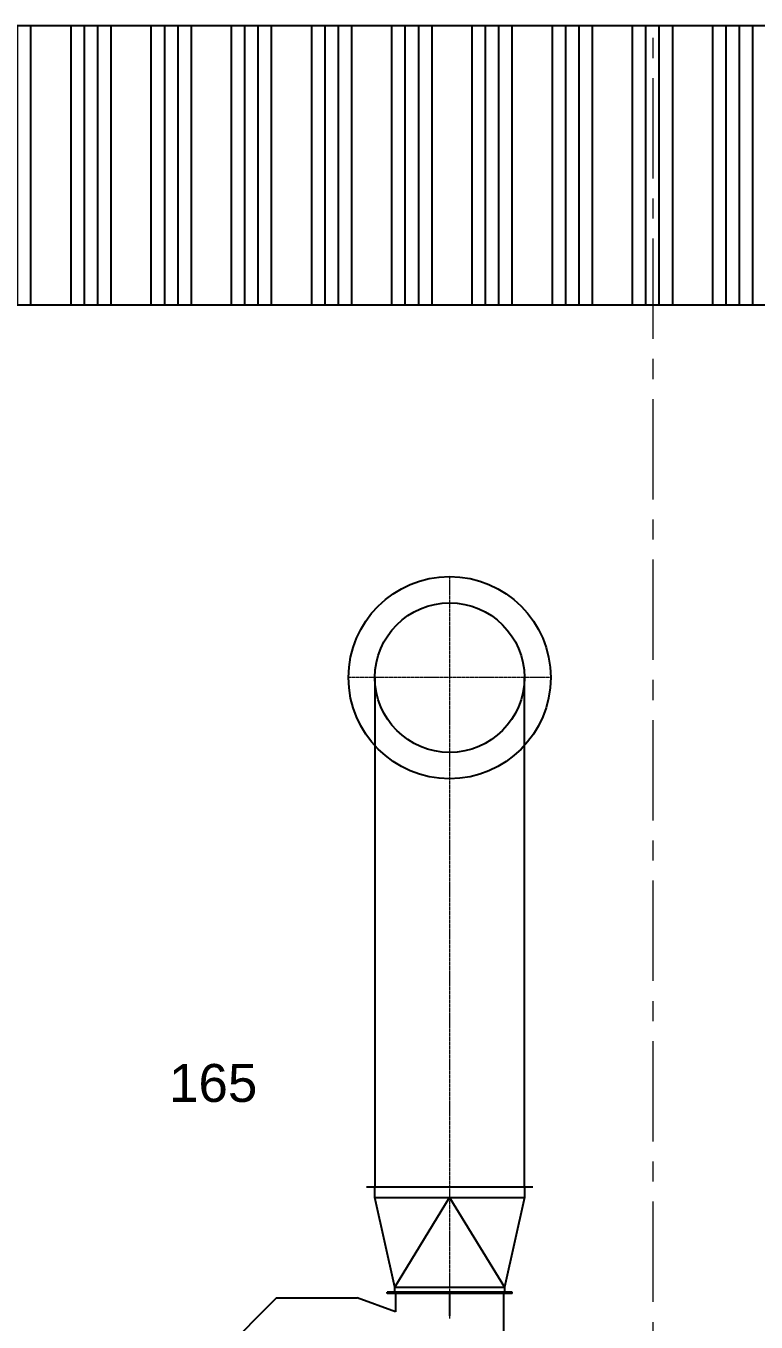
# Model space of a CAD drawing. Header units: millimetres. Extents: x 3220 to 226993, y 817 to 176024.
# Drawn here: x 161330 to 164798, y 163114 to 169268 of the extents above; entities that cross this region are included whole.
import ezdxf

# ---------------------------------------------------------------- set-up
doc = ezdxf.new("R2010")
doc.units = ezdxf.units.MM
for name, pattern in [('AM_DIN_G_W050', [13.75, 9.75, -1.5, 1, -1.5]), ('AXES', [50.8, 31.75, -6.35, 6.35, -6.35]), ('HARTLIJN', [1, 0.84, -0.08, 0, -0.08]), ('SLD-Solid', [0])]:
    doc.linetypes.add(name, pattern=pattern)
doc.layers.add('Axe', color=1, linetype='AXES', lineweight=9)
doc.layers.add('Maschinen-AM_7', color=1, linetype='AM_DIN_G_W050', lineweight=35)
for name, color, linetype in [('HARTLIJN', 1, 'HARTLIJN'), ('LIJN-035', 7, 'Continuous'), ('Repère', 76, 'Continuous'), ('SLD-0', 179, 'SLD-Solid')]:
    doc.layers.add(name, color=color, linetype=linetype)
doc.styles.get("Standard").update_dxf_attribs({"font": 'arial.ttf'})

# ---------------------------------------------------------------- blocks, each defined once
blk = doc.blocks.new('section 1-2')
h = blk.add_hatch()
h.set_pattern_fill('ANSI34', color=252, scale=20, angle=45)
h.paths.add_polyline_path([(-150, 32000), (0, 32000), (0, 33323.9), (-150, 33323.9)])
h.paths.add_polyline_path([(0, 33323.9), (0, 32000), (3000, 32000), (3000, 33323.9)])
h.paths.add_polyline_path([(6000, 32000), (6000, 33323.9), (3000, 33323.9), (3000, 32000)])
h.paths.add_polyline_path([(9000, 32000), (9000, 33323.9), (6000, 33323.9), (6000, 32000)])
h.paths.add_polyline_path([(9000, 33323.9), (9000, 32000), (24150, 32000), (24150, 33323.9)])
blk.add_lwpolyline([(-150, 32000), (24150, 32000), (24150, 33323.9), (-150, 33323.9)], close=True)
at = {"layer": 'Axe', "ltscale": 15}
blk.add_line((15000, -5500), (15000, 33323.9), dxfattribs=at)
blk = doc.blocks.new('SW_CENTERMARKSYMBOL_0')
at = {"layer": 'SLD-0', "color": 0}
for p, q in [((-5, 0), (-7, 0)), ((0, 0), (-2.5, 0)), ((0, 5), (0, 7)), ((0, 0), (0, 2.5)), ((0, 0), (2.5, 0)), ((0, 0), (0, -2.5)), ((5, 0), (7, 0)), ((0, -5), (0, -7))]:
    blk.add_line(p, q, dxfattribs=at)
blk = doc.blocks.new('212.1')
at = {"layer": 'HARTLIJN'}
for p, q in [((-534, 543), (-534, 429)), ((-360, -662), (-360, -787)), ((360, -662), (360, -787))]:
    blk.add_line(p, q, dxfattribs=at)
at = {"layer": 'LIJN-035'}
for p, q in [((-831.5, 537), (-831.5, 543)), ((-831.5, 543), (-236.5, 543)), ((-831.5, 537), (-236.5, 537)), ((-791.5, -230.9), (-791.5, 537)), ((-276.5, 537), (-276.5, 450)), ((-276.5, 450), (-95.1, 516)), ((-236.5, 537), (-236.5, 543)), ((288.8, 516), (-95.1, 516)), ((288.8, 516), (610, 194.8)), ((-115, 323), (-115, 186.4)), ((-115, 323), (115, 323)), ((115, 323), (115, 186.4)), ((610, 194.8), (610, -310.6)), ((-220, -242), (-220, -54.2)), ((220, -242), (220, -54.2)), ((-333.4, -689), (-791.5, -230.9)), ((-320, -242), (320, -242)), ((-320, -242), (-320, -722)), ((320, -242), (320, -722)), ((610, -310.6), (320, -600.6)), ((385, -535.6), (385, -722)), ((-385, -637.4), (-385, -722)), ((-385, -722), (-385, -727)), ((-385, -722), (385, -722)), ((-385, -727), (385, -727)), ((-370, -727), (-370, -747)), ((-350, -747), (-350, -727)), ((-320, -689), (-333.4, -689)), ((350, -727), (350, -747)), ((370, -747), (370, -727)), ((385, -722), (385, -727)), ((-455.5, -747), (-455.5, -769)), ((-453.6, -747), (-455.5, -747)), ((-453.6, -769), (-455.5, -769)), ((-453.6, -747), (-453.6, -769)), ((-399, -747), (-453.6, -747)), ((-399, -769), (-453.6, -769)), ((-399, -747), (-399, -769)), ((-321, -747), (-399, -747)), ((-321, -769), (-399, -769)), ((-321, -747), (-321, -769)), ((-266.4, -747), (-321, -747)), ((-266.4, -769), (-321, -769)), ((-266.4, -747), (-266.4, -769)), ((-264.5, -747), (-266.4, -747)), ((-264.5, -769), (-266.4, -769)), ((-264.5, -769), (-264.5, -747)), ((264.5, -747), (264.5, -769)), ((266.4, -747), (264.5, -747)), ((266.4, -769), (264.5, -769)), ((266.4, -747), (266.4, -769)), ((321, -747), (266.4, -747)), ((321, -769), (266.4, -769)), ((321, -747), (321, -769)), ((399, -747), (321, -747)), ((399, -769), (321, -769)), ((399, -747), (399, -769)), ((453.6, -747), (399, -747)), ((453.6, -769), (399, -769)), ((453.6, -747), (453.6, -769)), ((455.5, -747), (453.6, -747)), ((455.5, -769), (453.6, -769)), ((455.5, -769), (455.5, -747))]:
    blk.add_line(p, q, dxfattribs=at)
blk.add_circle((0, -7), 225, dxfattribs=at)
at = {"layer": 'HARTLIJN'}
blk.add_blockref('SW_CENTERMARKSYMBOL_0', (0, -7), dxfattribs=at)
blk = doc.blocks.new('165')
at = {"color": 34, "xscale": -1}
blk.add_blockref('212.1', (0, 7), dxfattribs=at)
blk = doc.blocks.new('lignr')
at = {"color": 4}
for p, q in [((245675.2, 44313.4), (245675.2, 41895.4)), ((246385.2, 41895.4), (246385.2, 44313.4)), ((245635.2, 41895.4), (246425.2, 41895.4)), ((245675.2, 41845.4), (245675.2, 41895.4)), ((245770.2, 41420.4), (245675.2, 41845.4)), ((245675.2, 41845.4), (246385.2, 41845.4)), ((245770.2, 41420.4), (246030.2, 41845.4)), ((246030.2, 41845.4), (246290.2, 41420.4)), ((246385.2, 41845.4), (246290.2, 41420.4)), ((246385.2, 41895.4), (246385.2, 41845.4)), ((245770.2, 41420.4), (246290.2, 41420.4)), ((245770.2, 41395.4), (245770.2, 41420.4)), ((246290.2, 41420.4), (246290.2, 41395.4))]:
    blk.add_line(p, q, dxfattribs=at)
for radius in [480, 355]:
    blk.add_circle((246030.2, 44313.4), radius, dxfattribs=at)
at = {"layer": 'Maschinen-AM_7', "lineweight": 0, "ltscale": 0.5}
for p, q in [((246030.2, 44793.4), (246030.2, 41270.4)), ((246510.2, 44313.4), (245550.2, 44313.4))]:
    blk.add_line(p, q, dxfattribs=at)
blk.add_blockref('165', (245496.2, 40845.4))

msp = doc.modelspace()

# ---------------------------------------------------------------- block references
for name, p in [('section 1-2', (149308.2, 135943.7)), ('lignr', (-82687.9, 121860.3))]:
    msp.add_blockref(name, p)

# ---------------------------------------------------------------- texts
at = {"layer": 'Repère', "insert": (162009.3, 164339.3), "char_height": 180, "attachment_point": 1}
msp.add_mtext_dynamic_manual_height_columns('165', width=631.382, gutter_width=12.5, heights=[0], dxfattribs=at)

doc.saveas('drawing.dxf')
